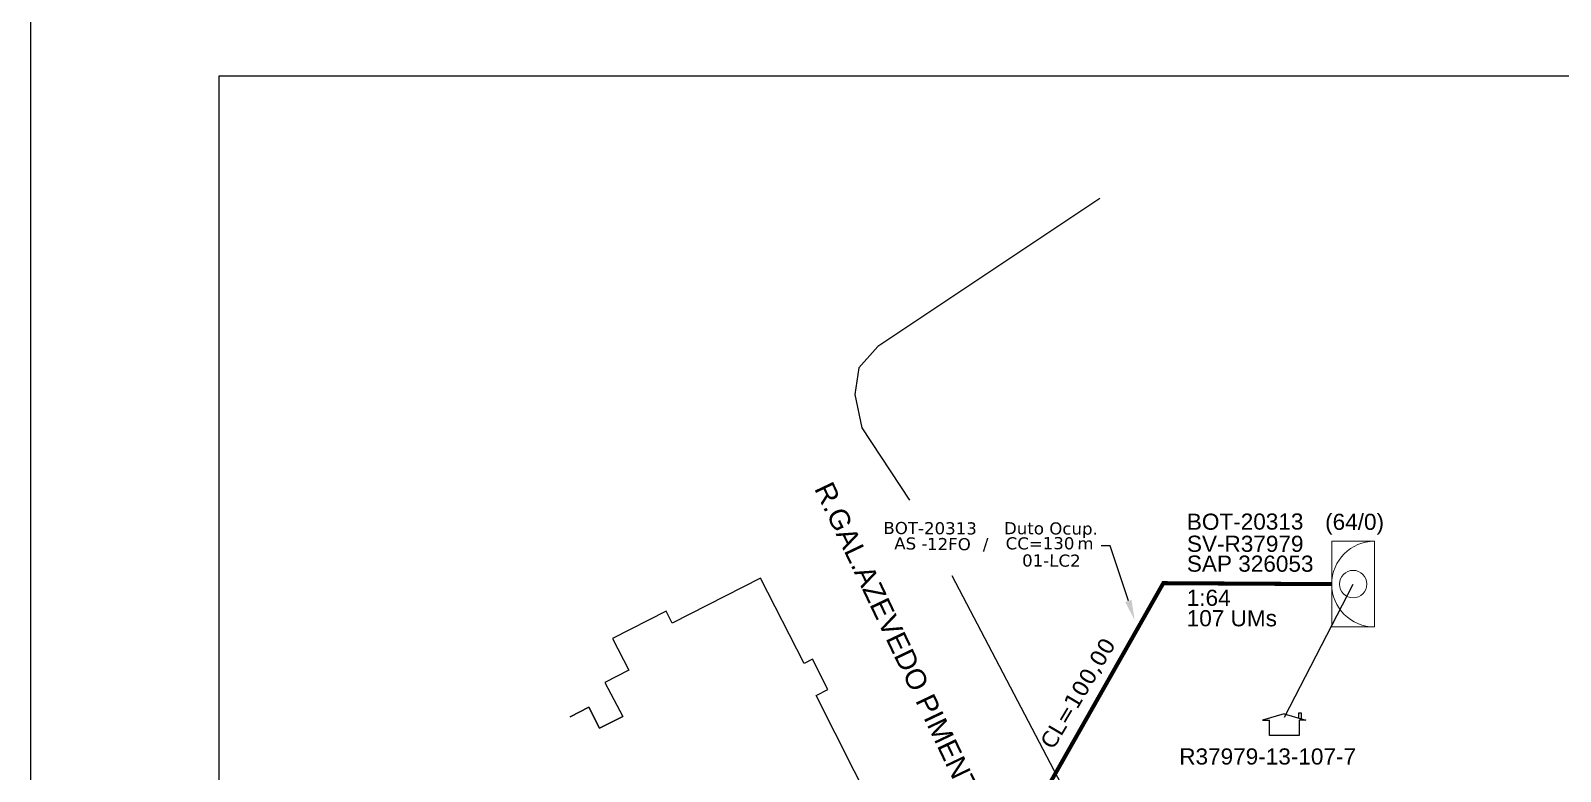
# Model space of a CAD drawing. Extents: x -89 to 749, y 705 to 1299.
# Drawn here: x -89.3 to 111.4, y 968.8 to 1066.1 of the extents above; entities that cross this region are included whole.
import ezdxf
from ezdxf import colors
from ezdxf.entities.mleader import LeaderData, LeaderLine
from ezdxf.enums import TextEntityAlignment as Align
from ezdxf.math import Vec2, Vec3

# ---------------------------------------------------------------- set-up
doc = ezdxf.new("R2010")
doc.units = 0
doc.layers.add("20.0-LEGENDA DOS CDO'S", color=1, linetype='Continuous', lineweight=0)
doc.layers.add('20.1-CDO_INTERIOR', color=1, linetype='Continuous', lineweight=0)
for name, color, linetype in [('CAP_A_INSTALAR', 1, 'Continuous'), ('CELULAS_GPON', 7, 'Continuous'), ('label_cabos', 7, 'Continuous'), ('LOGRADOURO', 5, 'Continuous'), ('Meio Fio', 7, 'Continuous'), ('surveys', 7, 'Continuous'), ('surveys legendas', 7, 'Continuous')]:
    doc.layers.add(name, color=color, linetype=linetype)
doc.layers.add('DROP DE CLIENTE', color=140, linetype='Continuous', plot=False)
doc.styles.add('ARIAL', font='arial.ttf')
doc.styles.add('DIGICADE', font='arial.ttf')
doc.styles.add('siredit', font='verdana.ttf')
doc.styles.get("Standard").update_dxf_attribs({"font": 'arial.ttf'})
doc.linetypes.add('FENCELINE1', pattern='A,0.25,-0.1,[133,ltypeshp.shx,S=0.1,R=0,X=-0.1,Y=0],-0.1,1', length=1.45)

# ---------------------------------------------------------------- blocks, each defined once
blk = doc.blocks.new('SURVEY_SURVEY')
for p, q in [((0, 0.0000152), (-0.0000151, 0.0000108)), ((-0.0000151, 0.0000108), (-0.0000104, 0.0000108)), ((-0.0000103, 0), (-0.0000103, 0.0000108)), ((0, 0.0000152), (0.0000151, 0.0000108)), ((0.0000101, 0.0000159), (0.0000117, 0.0000159)), ((0.0000101, 0.0000123), (0.0000101, 0.0000159)), ((0.0000151, 0.0000108), (0.0000103, 0.0000108)), ((0.0000103, 0.0000108), (0.0000103, 0)), ((0.0000117, 0.0000159), (0.0000117, 0.0000119)), ((0.0000103, 0), (-0.0000103, 0))]:
    blk.add_line(p, q)
blk = doc.blocks.new('Inst CDOI-64')
at = {"layer": '20.1-CDO_INTERIOR', "color": 1, "lineweight": 18}
blk.add_lwpolyline([(-2.119, -2.126), (-2.121, 2.124), (0.004, 2.125), (0.006, -2.125)], close=True, dxfattribs=at)
blk.add_circle((-1.057, -0.001), 0.68, dxfattribs=at)
blk.add_arc((0.005, 0), 2.125, 90.02759, 270.02759, dxfattribs=at)
at = {"layer": "20.0-LEGENDA DOS CDO'S"}
for tag, p, style, flags in [('ID_ATIVIDADE', (-9.298, 3.781), 'ARIAL', 3), ('FATOR', (-1.496, 3.781), 'ARIAL', 1), ('QTDE', (-9.182, -3.661), 'DIGICADE', 3)]:
    blk.add_attdef(tag, p, '', height=0.8, rotation=0.11799, dxfattribs=dict(at, style=style, flags=flags))
at = {"layer": "20.0-LEGENDA DOS CDO'S", "style": 'ARIAL'}
for tag, p, rotation in [('FID', (-9.298, 2.691), 0.11799), ('SURVEY', (-9.296, 1.6), 359.97241), ('SAP', (-9.299, 0.614), 359.97241), ('1:XX', (-9.305, -1.079), 359.97241), ('UMS', (-9.306, -2.093), 359.97241)]:
    blk.add_attdef(tag, p, '', height=0.8, rotation=rotation, dxfattribs=at)
blk.add_attdef('FIBRAS_UTILIZADAS', text='', height=0.8, rotation=359.97241, dxfattribs=at).set_placement((-0.988, 2.687), align=Align.CENTER)
blk = doc.blocks.new('Inst CB DT OCUP CFOA-SM-AS-80-TS-24')
at = {"layer": 'label_cabos', "color": 0, "style": 'siredit'}
for tag, flags, p in [('ID_ATIVIDADE', 3, (1.31, 2.67)), ('FATOR', 1, (11.56, 2.55))]:
    blk.add_attdef(tag, text='', height=1, rotation=359.69, dxfattribs=dict(at, flags=flags)).set_placement(p, align=Align.MIDDLE_CENTER)
for tag, p in [('DESTINO_CABO', (3.13, 1.26)), ('TIPO_CABO', (13.11, 1.24)), ('TIPO_CABO', (1.76, 0)), ('CABO', (4.69, -0.05)), ('/', (7.71, -0.05)), ('LANCE', (10.91, 0)), ('UND', (15.96, 0)), ('FID', (13.15, -1.41))]:
    blk.add_attdef(tag, text='', height=1, rotation=359.69, dxfattribs=at).set_placement(p, align=Align.MIDDLE_CENTER)
blk.add_attdef('QTDE', (12.43, -0.47), '', height=1, rotation=359.69, dxfattribs=at)

msp = doc.modelspace()

# ---------------------------------------------------------------- linework, layer by layer
msp.add_lwpolyline([(-89.32, 705.02), (749.25, 705.02), (749.25, 1299.02), (-89.32, 1299.02), (-89.32, 705.02)])
at = {"color": 7}
msp.add_lwpolyline([(231.96, 836.08), (-64.59, 836.08), (-64.59, 1060.12), (231.96, 1060.12)], close=True, dxfattribs=at)
at = {"layer": 'CAP_A_INSTALAR', "color": 1, "linetype": 'FENCELINE1', "ltscale": 3, "const_width": 0.53}
msp.add_lwpolyline([(7.57, 957.93), (34.26, 949.31), (59.31, 993.51), (81.41, 993.38)], dxfattribs=at)
at = {"layer": 'DROP DE CLIENTE'}
msp.add_lwpolyline([(75.21, 975.9), (84.22, 993.39)], dxfattribs=at)
at = {"layer": 'Meio Fio', "color": 104}
for points in [[(50.98, 1044), (21.83, 1024.6), (19.35, 1021.79), (18.83, 1018.29), (19.77, 1013.91), (26.01, 1004.4)], [(6.46, 994.16), (-5.13, 988.24), (-5.94, 989.85), (-12.97, 986.26), (-10.82, 982.07), (-13.95, 980.47), (-11.63, 976), (-14.66, 974.46), (-16.07, 977.21), (-18.53, 975.95)], [(26.17, 954.1), (13.74, 978.74), (15.3, 979.53), (13.28, 983.51), (12.2, 982.97), (6.46, 994.16), (-5.13, 988.24), (-5.94, 989.85), (-12.97, 986.26), (-10.82, 982.07), (-13.95, 980.47), (-11.63, 976)], [(31.55, 994.53), (73.6, 914.25), (75.24, 914.25), (82.56, 918.44), (86.33, 920.32)], [(-18.53, 975.95), (-16.07, 977.21), (-14.66, 974.46), (-11.63, 976)]]:
    msp.add_lwpolyline(points, dxfattribs=at)

# ---------------------------------------------------------------- block references
at = {"color": 0, "lineweight": 0, "xscale": 2.647817589511593, "yscale": 2.647817589511593, "zscale": 2.647817589511593}
msp.add_blockref('Inst CDOI-64', (87.02, 993.39), dxfattribs=at).add_auto_attribs({'FIBRAS_UTILIZADAS': '(64/0)', 'SURVEY': 'SV-R37979', 'SAP': 'SAP 326053', '1:XX': '1:64', 'UMS': '107 UMs', 'FID': 'BOT-20313'})
at = {"layer": 'label_cabos', "color": 0, "lineweight": 0}
ref = msp.add_blockref('Inst CB DT OCUP CFOA-SM-AS-80-TS-24', (23.73, 998.72), dxfattribs=dict(at, xscale=1.588690553706956, yscale=1.588690553706956, zscale=1.588690553706956))
ref.add_attrib('DESTINO_CABO', 'BOT-20313', dxfattribs={"color": 0, "height": 1.589, "rotation": 359.69, "style": 'siredit'}).set_placement((28.71, 1000.73), align=Align.MIDDLE_CENTER)
ref.add_attrib('CABO', '12FO', dxfattribs={"color": 0, "height": 1.589, "rotation": 359.69, "style": 'siredit'}).set_placement((31.18, 998.64), align=Align.MIDDLE_CENTER)
ref.add_attrib('TIPO_CABO', 'Duto Ocup.', dxfattribs={"color": 0, "height": 1.589, "rotation": 359.69, "style": 'siredit'}).set_placement((44.56, 1000.7), align=Align.MIDDLE_CENTER)
ref.add_attrib('/', '/', dxfattribs={"color": 0, "height": 1.59, "rotation": 359.69, "style": 'siredit'}).set_placement((35.99, 998.64), align=Align.MIDDLE_CENTER)
ref.add_attrib('TIPO_CABO', 'AS - ', dxfattribs={"color": 0, "height": 1.589, "rotation": 359.69, "style": 'siredit'}).set_placement((26.53, 998.72), align=Align.MIDDLE_CENTER)
ref.add_attrib('FID', '01-LC2', dxfattribs={"color": 0, "height": 1.589, "rotation": 359.69, "style": 'siredit'}).set_placement((44.62, 996.48), align=Align.MIDDLE_CENTER)
ref.add_attrib('LANCE', 'CC=', dxfattribs={"color": 0, "height": 1.589, "rotation": 359.69, "style": 'siredit'}).set_placement((41.06, 998.73), align=Align.MIDDLE_CENTER)
ref.add_attrib('QTDE', '130', (43.48, 997.97), dxfattribs={"color": 0, "height": 1.589, "rotation": 359.69, "style": 'siredit'})
ref.add_attrib('UND', 'm', dxfattribs={"color": 0, "height": 1.59, "rotation": 359.69, "style": 'siredit'}).set_placement((49.09, 998.73), align=Align.MIDDLE_CENTER)
at = {"layer": 'surveys', "color": 151, "xscale": 187794.8652569077, "yscale": 187794.8652569077, "zscale": 187794.8652569077}
msp.add_blockref('SURVEY_SURVEY', (75.18, 973.51), dxfattribs=at)

# ---------------------------------------------------------------- texts
at = {"layer": 'CELULAS_GPON', "style": 'siredit'}
msp.add_text('CL=100,00', height=2.118, rotation=59.3126, dxfattribs=at).set_placement((44.85, 971.54))
at = {"layer": 'LOGRADOURO', "style": 'ARIAL'}
msp.add_text('R.GAL.AZEVEDO PIMENTEL', height=2.6478, rotation=295.4826, dxfattribs=at).set_placement((13.46, 1005.94))
at = {"layer": 'surveys legendas', "color": 1}
msp.add_text('R37979-13-107-7', height=2.1183, dxfattribs=at).set_placement((61.4, 969.7))

# ---------------------------------------------------------------- leaders
at = {"color": 7}
ml = msp.add_multileader_mtext('Standard', dxfattribs=at)
ml.set_content('', color=7)
ml.set_leader_properties()
ml.build(insert=Vec2(0, 0))
ml.multileader.update_dxf_attribs({"text_right_attachment_type": 6, "dogleg_length": 0.953, "arrow_head_size": 2.65})
ctx = ml.context
ctx.base_point, ctx.char_height, ctx.arrow_head_size, ctx.landing_gap_size, ctx.plane_origin, ctx.plane_x_axis, ctx.plane_y_axis = Vec3(50.91, 998.73), 0.477, 2.65, 0.238, Vec3(68.08, 998.64), Vec3(0.999965, 0.008371), Vec3(-0.008371, 0.999965)
ctx.right_attachment, ctx.text_align_type = 6, 2
notes = []
notes.append((ctx, [(0, (1, 1, 0), (52.34, 998.41), (-0.999965, -0.008371), 0.953, [(0, [(55.55, 988.66)], 0, [])])]))
ctx.mtext.insert, ctx.mtext.text_direction, ctx.mtext.rotation, ctx.mtext.alignment, ctx.mtext.flow_direction = Vec3(51.15, 998.97), Vec3(0.999965, 0.008371), 0.008371, 3, 5
for ctx, leaders in notes:
    for number, flags, end, landing, length, lines in leaders:
        leader = LeaderData()
        leader.index, (leader.has_last_leader_line, leader.has_dogleg_vector, leader.attachment_direction) = number, flags
        leader.last_leader_point, leader.dogleg_vector, leader.dogleg_length = Vec3(end), Vec3(landing), length
        for number, points, colour, breaks in lines:
            line = LeaderLine()
            line.index, line.vertices, line.color, line.breaks = number, Vec3.list(points), colors.encode_raw_color(colour), breaks
            leader.lines.append(line)
        ctx.leaders.append(leader)

doc.saveas('drawing.dxf')
